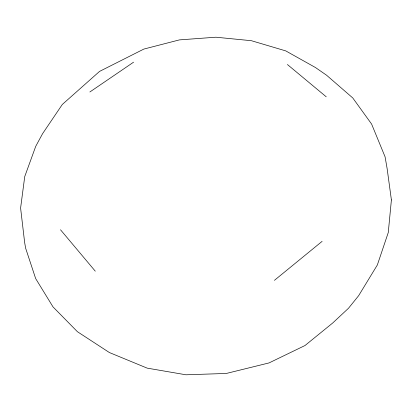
<?xml version="1.0" encoding="UTF-8"?>
<svg xmlns="http://www.w3.org/2000/svg" width="412" height="412" viewBox="0 0 412 412"><rect width="100%" height="100%" fill="white"/><g stroke="black" fill="none" stroke-linecap="round" stroke-linejoin="round"><path stroke-width="0.62" d="M274.418 280.34L322.117 241.355M89.873 91.979L133.581 62.181M287.411 64.519L326.237 96.805M60.502 229.762L95.275 271.173M391.4 199.949L388.264 232.559L377.341 264.988L358.641 295.687L348.48 308.279L332.669 323.029L305.009 345.519L269.046 362.921L226.337 373.452L185.967 374.791L147.161 368.127L109.381 352.543L77.389 331.686L53.004 306.889L35.659 278.574L25.632 248.178L24.632 242.405L20.6 208.045L24.741 176.563L35.72 146.348L42.575 133.689L62.32 104.457L99.539 71.41L143.87 49.069L179.416 39.892L215.898 37.209L251.408 40.706L285.774 50.903L315.438 67.516L326.582 75.231L352.775 97.958L371.598 124.048L385.081 156.843L387.12 168.539L391.4 199.949"/></g></svg>
